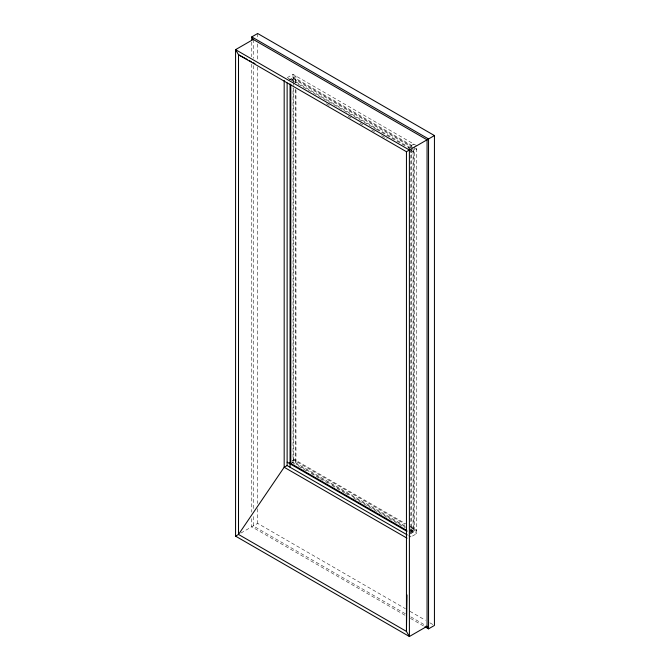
<?xml version="1.0" encoding="UTF-8"?>
<svg xmlns="http://www.w3.org/2000/svg" width="670" height="670" viewBox="0 0 670 670"><rect width="100%" height="100%" fill="white"/><g stroke="black" fill="none" stroke-linecap="round" stroke-linejoin="round"><path stroke-width="0.5" stroke-dasharray="3.35 2.51" d="M287.128 77.728L293.016 74.32L416.757 145.767L416.757 533.588L410.861 536.988L408.658 535.715M289.331 79.856L295.964 76.028L295.964 82.569M291.098 80.534L295.227 78.147L295.227 82.988M295.227 79.856L295.964 79.428M408.658 148.74L413.072 146.186M410.124 151.294L413.666 149.251M410.861 152.567L416.757 149.167L415.283 148.313M291.986 461.044L293.753 460.022L404.915 524.2M290.219 463.766L293.753 461.722L405.534 526.26M295.227 460.876L295.964 460.449M240.873 533.077L257.665 523.387L405.425 608.695M413.072 528.915L413.809 528.488M410.124 532.315L414.546 529.761L410.358 527.34M410.124 534.015L416.757 530.188L410.182 526.394M293.016 77.728L412 146.42M413.072 147.894L292.279 78.147L292.279 80.241M290.805 79.001L410.702 148.221M288.025 78.248L372.93 127.267M373.466 127.576L376.188 129.151M376.54 129.352L406.347 146.562M409.395 148.313L407.921 147.467L413.809 144.067L413.809 147.467M326.332 103.766L329.339 105.5M348.09 116.32L351.013 118.012M359.874 123.129L362.755 124.796M371.657 129.93L375.401 132.09M381.632 135.692L387.143 138.874M293.016 458.749L405.651 523.781M410.04 528.865L414.546 531.461L414.546 147.04L293.753 77.301L293.753 81.48M405.651 527.181L293.016 462.149L293.016 87.912M410.182 529.794L416.757 533.588M292.279 462.576L294.984 464.134M298.594 466.219L306.701 470.901M311.207 473.506L319.322 478.187M320.227 478.707L328.342 483.397M331.943 485.474L344.564 492.76M345.469 493.279L349.974 495.884M353.576 497.969L404.965 527.633M410.367 530.757L413.072 532.315L413.072 148.933M409.956 611.316L425.366 620.211M429.906 622.824L434.436 625.445M405.342 613.754L253.243 525.933L253.243 515.473M410.769 616.886L427.066 626.291M404.973 615.236L251.769 526.788L251.769 518.413M410.409 618.377L424.01 626.232M413.809 149.561L413.809 531.888M411.598 148.74L411.598 533.161M410.861 149.167L410.861 536.988M295.964 89.897L295.964 463.849M295.227 89.269L295.227 462.576M293.753 82.142L293.753 461.722M293.016 74.32L293.016 81.64M257.665 33.5L257.665 38.734M257.665 43.969L257.665 60.719M257.665 67L257.665 503.497M257.665 508.731L257.665 523.387M253.243 39.455L253.243 58.282M253.243 65.61L253.243 510.247M251.769 42.135L251.769 56.791M251.769 64.119L251.769 512.131"/><path stroke-width="1" d="M407.025 594.943L406.447 631.4L409.395 636.5L427.066 626.291L427.066 139.812L253.243 39.455L251.769 36.9L257.665 33.5L434.436 135.558L434.436 625.445L428.54 628.845L424.914 626.752M253.243 39.455L235.564 49.655L235.564 536.142L409.395 636.5L409.395 150.013L235.564 49.655L238.512 54.764L238.512 534.442L235.564 536.142M247.649 59.697L238.512 54.764L406.447 151.713L434.436 135.558M407.251 534.903L287.128 465.55L284.18 467.25L238.512 534.442L406.447 631.4L406.447 151.713M290.068 463.849L290.805 463.422L290.805 84.495M249.475 60.685L251.3 61.665M253.126 62.653L254.952 63.642M289.331 462.576L406.841 530.414M287.128 462.149L407.008 531.369M407.017 538.169L284.18 467.25L284.18 80.475M427.066 626.291L428.54 628.845L428.54 138.958L251.769 36.9L251.769 40.041M290.068 83.876L290.068 467.25M287.128 82.954L287.128 465.55"/></g></svg>
